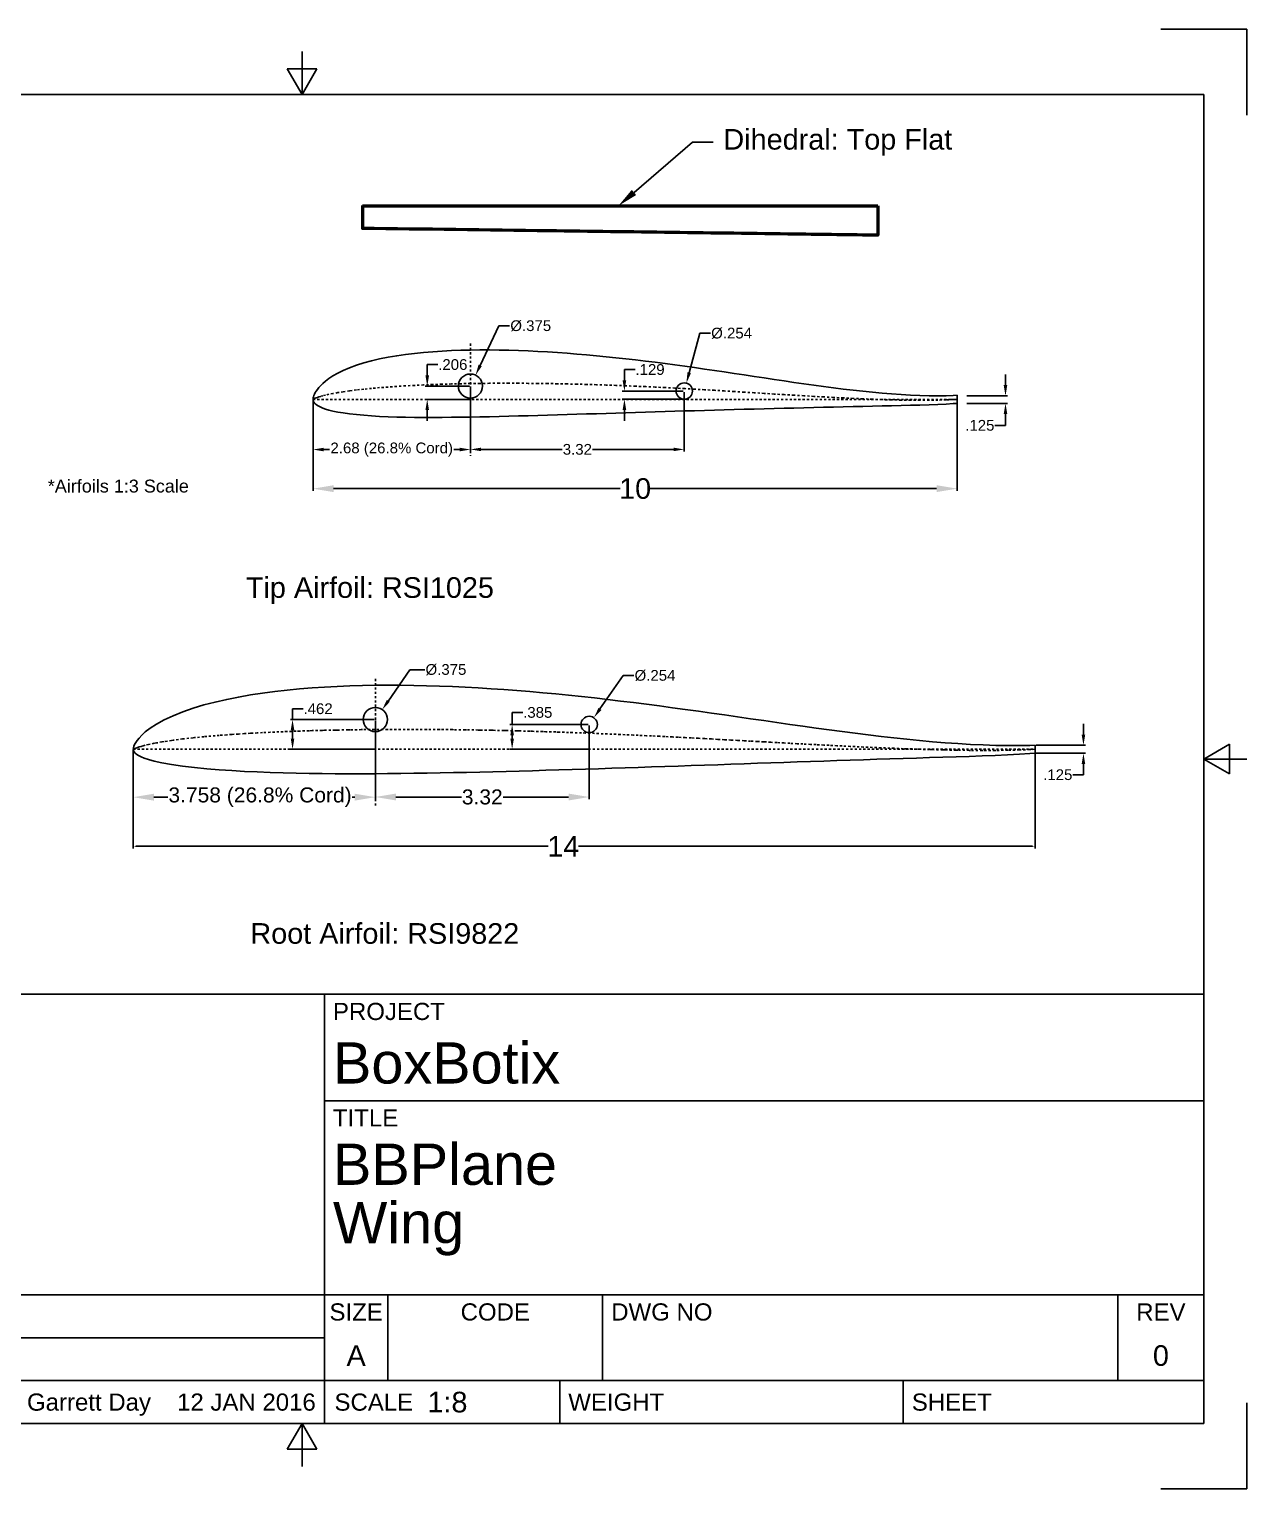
# Model space of a CAD drawing. Header units: inches. Extents: x 0 to 88, y 0 to 68.
# Drawn here: x 31.3 to 88, y 0 to 68 of the extents above; entities that cross this region are included whole.
import ezdxf
from ezdxf import colors
from ezdxf.entities.mleader import LeaderData, LeaderLine
from ezdxf.enums import TextEntityAlignment as Align
from ezdxf.math import Vec2, Vec3

# ---------------------------------------------------------------- set-up
doc = ezdxf.new("R2010")
doc.units = ezdxf.units.IN
doc.header["$MEASUREMENT"] = 0
doc.linetypes.add('DOT', pattern=[0.05, 0, -0.05])
for name, color, linetype in [('1', 7, 'DOT'), ('Border', 7, 'Continuous'), ('Titleblock', 7, 'Continuous')]:
    doc.layers.add(name, color=color, linetype=linetype)
doc.layers.add('MD_Visible', color=7, linetype='Continuous', lineweight=50)
doc.styles.add('FusionTitle', font='ARIALUNI.TTF')
doc.styles.get("Standard").update_dxf_attribs({"font": 'arial.ttf'})
doc.dimstyles.get("Standard").update_dxf_attribs({"dimtxt": 0.12, "dimasz": 0.12, "dimexe": 0.1, "dimexo": 0.05, "dimgap": 0.06, "dimtad": 0, "dimtih": 1, "dimtoh": 1, "dimdsep": 46, "dimtxsty": 'Standard', "dimcen": 0, "dimclrd": 256, "dimclre": 256, "dimclrt": 256, "dimazin": 3, "dimtp": 0.01, "dimtm": 0.01, "dimtfac": 1, "dimtofl": 0, "dimtmove": 0, "dimatfit": 3, "dimfxl": 1, "dimtolj": 1, "dimarcsym": 1})

# ---------------------------------------------------------------- blocks, each defined once
blk = doc.blocks.new('CustomObjectsInViewport5_0')
at = {"layer": 'MD_Visible'}
for points, knots in [([(46.819, 59.766), (48.094, 59.766), (49.369, 59.767), (54.469, 59.768), (58.294, 59.769), (65.018, 59.772), (67.919, 59.773), (70.819, 59.774)], [0, 0, 0, 0, 10, 10, 40.000009, 40.000009, 62.758806, 62.758806, 62.758806, 62.758806]), ([(46.819, 59.766), (46.819, 59.766), (46.819, 59.766), (46.819, 59.765), (46.819, 59.761), (46.819, 59.756), (46.819, 59.749), (46.819, 59.74), (46.819, 59.729), (46.819, 59.715), (46.819, 59.699), (46.819, 59.68), (46.819, 59.658), (46.819, 59.633), (46.819, 59.605), (46.819, 59.573), (46.819, 59.538), (46.819, 59.501), (46.819, 59.461), (46.819, 59.42), (46.819, 59.379), (46.819, 59.34), (46.819, 59.302), (46.819, 59.268), (46.819, 59.235), (46.819, 59.206), (46.819, 59.178), (46.819, 59.153), (46.819, 59.129), (46.819, 59.108), (46.819, 59.087), (46.819, 59.068), (46.819, 59.05), (46.819, 59.033), (46.819, 59.027), (46.819, 59.016), (46.819, 58.999), (46.819, 58.983), (46.819, 58.967), (46.819, 58.952), (46.819, 58.937), (46.819, 58.922), (46.819, 58.907), (46.819, 58.893), (46.819, 58.877), (46.819, 58.862), (46.819, 58.845), (46.819, 58.828), (46.819, 58.811), (46.819, 58.794), (46.819, 58.778), (46.819, 58.764), (46.819, 58.752), (46.819, 58.742), (46.819, 58.735), (46.819, 58.729), (46.819, 58.725), (46.819, 58.722), (46.819, 58.72), (46.819, 58.72), (46.819, 58.72), (46.819, 58.72)], [209.619774, 209.619774, 209.619774, 209.619774, 210, 211, 212, 213, 214, 215, 216, 217, 218, 219, 220, 221, 222, 223, 224, 225, 226, 227, 228, 229, 230, 231, 232, 233, 234, 235, 236, 237, 238, 239, 240, 241, 242, 243, 244, 245, 246, 247, 248, 249, 250, 251, 252, 253, 254, 255, 256, 257, 258, 259, 260, 261, 262, 263, 264, 265, 266, 267, 267.081569, 267.081569, 267.081569, 267.081569]), ([(70.819, 59.774), (70.819, 59.774), (70.819, 59.774), (70.819, 59.773), (70.819, 59.77), (70.819, 59.764), (70.819, 59.757), (70.819, 59.746), (70.819, 59.734), (70.819, 59.718), (70.819, 59.699), (70.819, 59.678), (70.819, 59.653), (70.819, 59.624), (70.819, 59.592), (70.819, 59.555), (70.819, 59.514), (70.819, 59.468), (70.819, 59.417), (70.819, 59.361), (70.819, 59.3), (70.819, 59.236), (70.819, 59.17), (70.819, 59.106), (70.819, 59.049), (70.819, 58.999), (70.819, 58.955), (70.819, 58.917), (70.819, 58.884), (70.819, 58.855), (70.819, 58.828), (70.819, 58.804), (70.819, 58.781), (70.819, 58.78), (70.819, 58.76), (70.819, 58.738), (70.819, 58.718), (70.819, 58.7), (70.819, 58.681), (70.819, 58.662), (70.819, 58.643), (70.819, 58.621), (70.819, 58.597), (70.819, 58.571), (70.819, 58.544), (70.819, 58.519), (70.819, 58.497), (70.819, 58.478), (70.819, 58.462), (70.819, 58.449), (70.819, 58.437), (70.819, 58.428), (70.819, 58.42), (70.819, 58.414), (70.819, 58.409), (70.819, 58.406), (70.819, 58.403), (70.819, 58.401), (70.819, 58.401), (70.819, 58.401), (70.819, 58.401)], [212.911535, 212.911535, 212.911535, 212.911535, 213, 214, 215, 216, 217, 218, 219, 220, 221, 222, 223, 224, 225, 226, 227, 228, 229, 230, 231, 232, 233, 234, 235, 236, 237, 238, 239, 240, 241, 242, 243, 244, 245, 246, 247, 248, 249, 250, 251, 252, 253, 254, 255, 256, 257, 258, 259, 260, 261, 262, 263, 264, 265, 266, 267, 268, 269, 269.519259, 269.519259, 269.519259, 269.519259]), ([(70.819, 58.401), (69.542, 58.418), (68.265, 58.435), (63.156, 58.503), (59.325, 58.554), (52.603, 58.643), (49.711, 58.682), (46.819, 58.72)], [0, 0, 0, 0, 10, 10, 40.000003, 40.000003, 62.651588, 62.651588, 62.651588, 62.651588])]:
    blk.add_open_spline(points, degree=3, knots=knots, dxfattribs=at)
blk = doc.blocks.new('ANSI_A(H)_SHEET')
at = {"layer": 'Border'}
for p, q in [((11, 8.5), (10.5, 8.5)), ((11, 8), (11, 8.5)), ((5.5, 8.12), (5.5, 8.37)), ((5.5866, 8.27), (5.4134, 8.27)), ((5.5, 8.12), (5.4134, 8.27)), ((5.5, 8.12), (5.5866, 8.27)), ((10.75, 8.12), (0.25, 8.12)), ((10.75, 0.38), (10.75, 8.12)), ((10.75, 4.25), (10.9, 4.3366)), ((10.9, 4.3366), (10.9, 4.1634)), ((10.75, 4.25), (11, 4.25)), ((10.75, 4.25), (10.9, 4.1634)), ((11, 0), (11, 0.5)), ((0.25, 0.38), (10.75, 0.38)), ((5.5, 0.38), (5.4134, 0.23)), ((5.5, 0.38), (5.5, 0.13)), ((5.5, 0.38), (5.5866, 0.23)), ((5.5866, 0.23), (5.4134, 0.23)), ((10.5, 0), (11, 0))]:
    blk.add_line(p, q, dxfattribs=at)
blk = doc.blocks.new('ANSI_TITLEBLOCK')
at = {"layer": 'Border'}
for p, q in [((0, 2.5), (-7.74, 2.5)), ((-7.74, 2.5), (-7.74, 0)), ((-5.12, 0), (-5.12, 2.5)), ((0, 0), (0, 2.5)), ((-5.12, 1.88), (0, 1.88)), ((-7.74, 0.75), (0, 0.75)), ((-4.75, 0.25), (-4.75, 0.75)), ((-3.5, 0.25), (-3.5, 0.75)), ((-0.5, 0.25), (-0.5, 0.75)), ((-7.74, 0.5), (-5.12, 0.5)), ((-7.74, 0.25), (0, 0.25)), ((-3.75, 0), (-3.75, 0.25)), ((-1.75, 0), (-1.75, 0.25)), ((-7.74, 0), (0, 0))]:
    blk.add_line(p, q, dxfattribs=at)
at = {"layer": 'Border', "style": 'FusionTitle'}
for s, p in [('PROJECT', (-5.07, 2.45)), ('TITLE', (-5.07, 1.83)), ('DWG NO', (-3.45, 0.7))]:
    blk.add_text(s, height=0.1, dxfattribs=at).set_placement(p, align=Align.TOP_LEFT)
for s, p in [('SIZE', (-4.935, 0.7)), ('CODE', (-4.125, 0.7)), ('REV', (-0.25, 0.7))]:
    blk.add_text(s, height=0.1, dxfattribs=at).set_placement(p, align=Align.TOP_CENTER)
for s, p in [('APPROVED', (-7.69, 0.625)), ('CHECKED', (-7.69, 0.375)), ('DRAWN', (-7.69, 0.125)), ('SCALE', (-5.061, 0.125)), ('WEIGHT', (-3.7, 0.125)), ('SHEET', (-1.7, 0.125))]:
    blk.add_text(s, height=0.1, dxfattribs=at).set_placement(p, align=Align.MIDDLE_LEFT)
blk.add_attdef('PROJECT', (-5.07, 1.98), '', height=0.24, dxfattribs=at)
for tag, height, p in [('TITLE_1', 0.24, (-5.07, 1.63)), ('TITLE_2', 0.24, (-5.07, 1.29)), ('TITLE_3', 0.12, (-5.07, 0.95))]:
    blk.add_attdef(tag, text='', height=height, dxfattribs=at).set_placement(p, align=Align.TOP_LEFT)
for tag, height, p in [('APPROVED_BY', 0.1, (-6.8512, 0.625)), ('CHECKED_BY', 0.1, (-6.8512, 0.375)), ('DRAWN_BY', 0.1, (-6.8512, 0.125)), ('SCALE', 0.12, (-4.52, 0.125)), ('WEIGHT', 0.12, (-3.1, 0.125)), ('SHEET', 0.12, (-1.15, 0.125))]:
    blk.add_attdef(tag, text='', height=height, dxfattribs=at).set_placement(p, align=Align.MIDDLE_LEFT)
for tag, p in [('APPROVED_DATE', (-5.17, 0.625)), ('CHECKED_DATE', (-5.17, 0.375)), ('DRAWN_DATE', (-5.17, 0.125))]:
    blk.add_attdef(tag, text='', height=0.1, dxfattribs=at).set_placement(p, align=Align.MIDDLE_RIGHT)
for tag, p in [('SIZE', (-4.935, 0.3)), ('CODE', (-4.125, 0.3)), ('REV', (-0.25, 0.3))]:
    blk.add_attdef(tag, text='', height=0.12, dxfattribs=at).set_placement(p, align=Align.BOTTOM_CENTER)
blk.add_attdef('DWG_NO', text='', height=0.12, dxfattribs=at).set_placement((-3.45, 0.3), align=Align.BOTTOM_LEFT)
blk = doc.blocks.new('*D13')
at = {"lineweight": -2, "transparency": 16777216}
for p, q in [((44.512, 50.706), (44.512, 46.495)), ((74.512, 50.706), (74.512, 46.495)), ((45.472, 46.595), (58.811, 46.595)), ((73.552, 46.595), (60.213, 46.595))]:
    blk.add_line(p, q, dxfattribs=at)
at = {"transparency": 16777216}
for points in [[(45.472, 46.755), (45.472, 46.435), (44.512, 46.595)], [(73.552, 46.755), (73.552, 46.435), (74.512, 46.595)]]:
    blk.add_solid(points, dxfattribs=at)
at = {"layer": 'Defpoints', "color": 0, "transparency": 16777216}
for p in [(44.512, 50.756), (74.512, 50.756), (74.512, 46.595)]:
    blk.add_point(p, dxfattribs=at)
at = {"transparency": 16777216, "insert": (59.512, 46.595), "char_height": 0.96, "attachment_point": 5}
blk.add_mtext('\\A1;10', dxfattribs=at)
blk = doc.blocks.new('*D14')
at = {"lineweight": -2, "transparency": 16777216}
for p, q in [((36.14, 34.406), (36.14, 29.836)), ((78.14, 34.403), (78.14, 29.836)), ((36.26, 29.936), (55.468, 29.936)), ((78.02, 29.936), (56.869, 29.936))]:
    blk.add_line(p, q, dxfattribs=at)
at = {"transparency": 16777216}
for points in [[(36.26, 29.956), (36.26, 29.916), (36.14, 29.936)], [(78.02, 29.956), (78.02, 29.916), (78.14, 29.936)]]:
    blk.add_solid(points, dxfattribs=at)
at = {"layer": 'Defpoints', "color": 0, "transparency": 16777216}
for p in [(36.14, 34.456), (78.14, 34.453), (78.14, 29.936)]:
    blk.add_point(p, dxfattribs=at)
at = {"transparency": 16777216, "insert": (56.169, 29.936), "char_height": 0.96, "attachment_point": 5}
blk.add_mtext('\\A1;14', dxfattribs=at)
blk = doc.blocks.new('*D15')
at = {"lineweight": -2, "transparency": 16777216}
for p, q in [((47.414, 35.789), (47.414, 32.121)), ((36.14, 34.403), (36.14, 32.121)), ((37.1, 32.221), (37.755, 32.221)), ((46.454, 32.221), (46.333, 32.221))]:
    blk.add_line(p, q, dxfattribs=at)
at = {"transparency": 16777216}
for points in [[(37.1, 32.381), (37.1, 32.061), (36.14, 32.221)], [(46.454, 32.381), (46.454, 32.061), (47.414, 32.221)]]:
    blk.add_solid(points, dxfattribs=at)
at = {"layer": 'Defpoints', "color": 0, "transparency": 16777216}
for p in [(47.414, 35.839), (36.14, 34.453), (47.414, 32.221)]:
    blk.add_point(p, dxfattribs=at)
at = {"transparency": 16777216, "insert": (42.044, 32.221), "char_height": 0.7, "attachment_point": 5}
blk.add_mtext('\\A1;3.758 (26.8% Cord)', dxfattribs=at)
blk = doc.blocks.new('*D16')
at = {"lineweight": -2, "transparency": 16777216}
for p, q in [((47.414, 35.739), (47.414, 32.129)), ((57.374, 35.558), (57.374, 32.129)), ((48.374, 32.229), (51.429, 32.229)), ((56.414, 32.229), (53.36, 32.229))]:
    blk.add_line(p, q, dxfattribs=at)
at = {"transparency": 16777216}
for points in [[(48.374, 32.389), (48.374, 32.069), (47.414, 32.229)], [(56.414, 32.389), (56.414, 32.069), (57.374, 32.229)]]:
    blk.add_solid(points, dxfattribs=at)
at = {"layer": 'Defpoints', "color": 0, "transparency": 16777216}
for p in [(47.414, 35.789), (57.374, 35.608), (57.374, 32.229)]:
    blk.add_point(p, dxfattribs=at)
at = {"transparency": 16777216, "insert": (52.394, 32.229), "char_height": 0.7, "attachment_point": 5}
blk.add_mtext('\\A1;3.32', dxfattribs=at)
blk = doc.blocks.new('*D17')
at = {"lineweight": -2, "transparency": 16777216}
for p, q in [((43.558, 35.839), (43.558, 36.339)), ((43.558, 36.339), (44.058, 36.339)), ((47.364, 35.839), (43.458, 35.839)), ((43.558, 34.953), (43.558, 35.339)), ((47.364, 34.453), (43.458, 34.453))]:
    blk.add_line(p, q, dxfattribs=at)
at = {"transparency": 16777216}
for points in [[(43.475, 35.339), (43.641, 35.339), (43.558, 35.839)], [(43.475, 34.953), (43.641, 34.953), (43.558, 34.453)]]:
    blk.add_solid(points, dxfattribs=at)
at = {"layer": 'Defpoints', "color": 0, "transparency": 16777216}
for p in [(43.558, 35.839), (47.414, 35.839), (47.414, 34.453)]:
    blk.add_point(p, dxfattribs=at)
at = {"transparency": 16777216, "insert": (44.747, 36.339), "char_height": 0.5, "attachment_point": 5}
blk.add_mtext('\\A1;.462', dxfattribs=at)
blk = doc.blocks.new('*D18')
at = {"lineweight": -2, "transparency": 16777216}
for p, q in [((53.785, 35.608), (53.785, 36.166)), ((53.785, 36.166), (54.285, 36.166)), ((57.324, 35.608), (53.685, 35.608)), ((53.785, 34.953), (53.785, 35.108)), ((57.324, 34.453), (53.685, 34.453))]:
    blk.add_line(p, q, dxfattribs=at)
at = {"transparency": 16777216}
for points in [[(53.702, 35.108), (53.869, 35.108), (53.785, 35.608)], [(53.702, 34.953), (53.869, 34.953), (53.785, 34.453)]]:
    blk.add_solid(points, dxfattribs=at)
at = {"layer": 'Defpoints', "color": 0, "transparency": 16777216}
for p in [(57.374, 35.608), (53.785, 34.453), (57.374, 34.453)]:
    blk.add_point(p, dxfattribs=at)
at = {"transparency": 16777216, "insert": (54.979, 36.166), "char_height": 0.5, "attachment_point": 5}
blk.add_mtext('\\A1;.385', dxfattribs=at)
blk = doc.blocks.new('*D19')
at = {"lineweight": -2, "transparency": 16777216}
for p, q in [((49.025, 38.161), (48.02, 36.712)), ((49.72, 38.161), (49.025, 38.161))]:
    blk.add_line(p, q, dxfattribs=at)
at = {"transparency": 16777216}
blk.add_solid([(47.952, 36.76), (48.089, 36.665), (47.735, 36.302)], dxfattribs=at)
at = {"layer": 'Defpoints', "color": 0, "transparency": 16777216}
for p in [(47.735, 36.302), (47.094, 35.377)]:
    blk.add_point(p, dxfattribs=at)
at = {"transparency": 16777216, "insert": (50.703, 38.161), "char_height": 0.5, "attachment_point": 5}
blk.add_mtext('\\A1;%%C.375', dxfattribs=at)
blk = doc.blocks.new('*D20')
at = {"lineweight": -2, "transparency": 16777216}
for p, q in [((58.959, 37.887), (57.877, 36.331)), ((59.459, 37.887), (58.959, 37.887))]:
    blk.add_line(p, q, dxfattribs=at)
at = {"transparency": 16777216}
blk.add_solid([(57.809, 36.379), (57.946, 36.284), (57.592, 35.921)], dxfattribs=at)
at = {"layer": 'Defpoints', "color": 0, "transparency": 16777216}
for p in [(57.592, 35.921), (57.157, 35.295)]:
    blk.add_point(p, dxfattribs=at)
at = {"transparency": 16777216, "insert": (60.439, 37.887), "char_height": 0.5, "attachment_point": 5}
blk.add_mtext('\\A1;%%C.254', dxfattribs=at)
blk = doc.blocks.new('*D21')
at = {"lineweight": -2, "transparency": 16777216}
for p, q in [((49.831, 51.874), (49.831, 52.374)), ((49.831, 52.374), (50.331, 52.374)), ((51.792, 51.374), (49.731, 51.374)), ((51.792, 50.756), (49.731, 50.756)), ((49.831, 50.256), (49.831, 49.756))]:
    blk.add_line(p, q, dxfattribs=at)
at = {"transparency": 16777216}
for points in [[(49.748, 51.874), (49.915, 51.874), (49.831, 51.374)], [(49.748, 50.256), (49.915, 50.256), (49.831, 50.756)]]:
    blk.add_solid(points, dxfattribs=at)
at = {"layer": 'Defpoints', "color": 0, "transparency": 16777216}
for p in [(49.831, 51.374), (51.842, 51.374), (51.842, 50.756)]:
    blk.add_point(p, dxfattribs=at)
at = {"transparency": 16777216, "insert": (51.023, 52.374), "char_height": 0.5, "attachment_point": 5}
blk.add_mtext('\\A1;.206', dxfattribs=at)
blk = doc.blocks.new('*D22')
at = {"lineweight": -2, "transparency": 16777216}
for p, q in [((51.842, 51.324), (51.842, 48.317)), ((44.512, 50.706), (44.512, 48.317)), ((45.012, 48.417), (45.286, 48.417)), ((51.342, 48.417), (51.068, 48.417))]:
    blk.add_line(p, q, dxfattribs=at)
at = {"transparency": 16777216}
for points in [[(45.012, 48.501), (45.012, 48.334), (44.512, 48.417)], [(51.342, 48.501), (51.342, 48.334), (51.842, 48.417)]]:
    blk.add_solid(points, dxfattribs=at)
at = {"layer": 'Defpoints', "color": 0, "transparency": 16777216}
for p in [(51.842, 51.374), (44.512, 50.756), (51.842, 48.417)]:
    blk.add_point(p, dxfattribs=at)
at = {"transparency": 16777216, "insert": (48.177, 48.417), "char_height": 0.5, "attachment_point": 5}
blk.add_mtext('\\A1;2.68 (26.8% Cord)', dxfattribs=at)
blk = doc.blocks.new('*D23')
at = {"lineweight": -2, "transparency": 16777216}
for p, q in [((59.014, 51.643), (59.014, 52.143)), ((59.014, 52.143), (59.514, 52.143)), ((61.752, 51.143), (58.914, 51.143)), ((61.752, 50.762), (58.914, 50.762)), ((59.014, 50.262), (59.014, 49.762))]:
    blk.add_line(p, q, dxfattribs=at)
at = {"transparency": 16777216}
for points in [[(58.931, 51.643), (59.098, 51.643), (59.014, 51.143)], [(58.931, 50.262), (59.098, 50.262), (59.014, 50.762)]]:
    blk.add_solid(points, dxfattribs=at)
at = {"layer": 'Defpoints', "color": 0, "transparency": 16777216}
for p in [(61.802, 51.143), (59.014, 50.762), (61.802, 50.762)]:
    blk.add_point(p, dxfattribs=at)
at = {"transparency": 16777216, "insert": (60.207, 52.143), "char_height": 0.5, "attachment_point": 5}
blk.add_mtext('\\A1;.129', dxfattribs=at)
blk = doc.blocks.new('*D24')
at = {"lineweight": -2, "transparency": 16777216}
for p, q in [((51.842, 51.324), (51.842, 48.323)), ((61.802, 51.093), (61.802, 48.323)), ((52.342, 48.423), (56.115, 48.423)), ((61.302, 48.423), (57.529, 48.423))]:
    blk.add_line(p, q, dxfattribs=at)
at = {"transparency": 16777216}
for points in [[(52.342, 48.506), (52.342, 48.339), (51.842, 48.423)], [(61.302, 48.506), (61.302, 48.339), (61.802, 48.423)]]:
    blk.add_solid(points, dxfattribs=at)
at = {"layer": 'Defpoints', "color": 0, "transparency": 16777216}
for p in [(51.842, 51.374), (61.802, 51.143), (61.802, 48.423)]:
    blk.add_point(p, dxfattribs=at)
at = {"transparency": 16777216, "insert": (56.822, 48.423), "char_height": 0.5, "attachment_point": 5}
blk.add_mtext('\\A1;3.32', dxfattribs=at)
blk = doc.blocks.new('*D25')
at = {"lineweight": -2, "transparency": 16777216}
for p, q in [((53.169, 54.178), (52.297, 52.335)), ((53.669, 54.178), (53.169, 54.178))]:
    blk.add_line(p, q, dxfattribs=at)
at = {"transparency": 16777216}
blk.add_solid([(52.221, 52.37), (52.372, 52.299), (52.083, 51.883)], dxfattribs=at)
at = {"layer": 'Defpoints', "color": 0, "transparency": 16777216}
for p in [(52.083, 51.883), (51.601, 50.866)]:
    blk.add_point(p, dxfattribs=at)
at = {"transparency": 16777216, "insert": (54.652, 54.178), "char_height": 0.5, "attachment_point": 5}
blk.add_mtext('\\A1;%%C.375', dxfattribs=at)
blk = doc.blocks.new('*D26')
at = {"lineweight": -2, "transparency": 16777216}
for p, q in [((62.526, 53.832), (62.031, 51.994)), ((63.026, 53.832), (62.526, 53.832))]:
    blk.add_line(p, q, dxfattribs=at)
at = {"transparency": 16777216}
blk.add_solid([(61.951, 52.015), (62.111, 51.972), (61.901, 51.511)], dxfattribs=at)
at = {"layer": 'Defpoints', "color": 0, "transparency": 16777216}
for p in [(61.901, 51.511), (61.703, 50.775)]:
    blk.add_point(p, dxfattribs=at)
at = {"transparency": 16777216, "insert": (64.006, 53.832), "char_height": 0.5, "attachment_point": 5}
blk.add_mtext('\\A1;%%C.254', dxfattribs=at)
blk = doc.blocks.new('*D27')
at = {"lineweight": -2, "transparency": 16777216}
for p, q in [((76.762, 51.417), (76.762, 51.917)), ((74.968, 50.917), (76.862, 50.917)), ((74.968, 50.568), (76.862, 50.568)), ((76.762, 50.068), (76.762, 49.542)), ((76.762, 49.542), (76.262, 49.542))]:
    blk.add_line(p, q, dxfattribs=at)
at = {"transparency": 16777216}
for points in [[(76.679, 51.417), (76.845, 51.417), (76.762, 50.917)], [(76.679, 50.068), (76.845, 50.068), (76.762, 50.568)]]:
    blk.add_solid(points, dxfattribs=at)
at = {"layer": 'Defpoints', "color": 0, "transparency": 16777216}
for p in [(74.918, 50.917), (74.918, 50.568), (76.762, 50.568)]:
    blk.add_point(p, dxfattribs=at)
at = {"transparency": 16777216, "insert": (75.568, 49.542), "char_height": 0.5, "attachment_point": 5}
blk.add_mtext('\\A1;.125', dxfattribs=at)
blk = doc.blocks.new('*D28')
at = {"lineweight": -2, "transparency": 16777216}
for p, q in [((80.392, 35.141), (80.392, 35.641)), ((78.19, 34.641), (80.492, 34.641)), ((78.19, 34.266), (80.492, 34.266)), ((80.392, 33.766), (80.392, 33.266)), ((80.392, 33.266), (79.892, 33.266))]:
    blk.add_line(p, q, dxfattribs=at)
at = {"transparency": 16777216}
for points in [[(80.309, 35.141), (80.476, 35.141), (80.392, 34.641)], [(80.309, 33.766), (80.476, 33.766), (80.392, 34.266)]]:
    blk.add_solid(points, dxfattribs=at)
at = {"layer": 'Defpoints', "color": 0, "transparency": 16777216}
for p in [(78.14, 34.641), (78.14, 34.266), (80.392, 34.266)]:
    blk.add_point(p, dxfattribs=at)
at = {"transparency": 16777216, "insert": (79.198, 33.266), "char_height": 0.5, "attachment_point": 5}
blk.add_mtext('\\A1;.125', dxfattribs=at)

msp = doc.modelspace()

# ---------------------------------------------------------------- linework, layer by layer
msp.add_line((74.512, 50.943), (74.512, 50.568))
at = {"color": 7, "linetype": 'Continuous'}
msp.add_line((78.14, 34.641), (78.14, 34.266), dxfattribs=at)
at = {"color": 7}
for points in [[(74.512, 50.943), (74.324, 50.934), (73.995, 50.923), (73.618, 50.92), (73.208, 50.923), (72.78, 50.934), (72.344, 50.951), (71.903, 50.975), (71.46, 51.006), (71.015, 51.042), (70.567, 51.084), (70.116, 51.13), (69.663, 51.18), (69.208, 51.234), (68.751, 51.292), (68.293, 51.352), (67.834, 51.414), (67.373, 51.478), (66.912, 51.544), (66.449, 51.612), (65.985, 51.68), (65.521, 51.75), (65.056, 51.82), (64.591, 51.89), (64.127, 51.96), (63.664, 52.03), (63.202, 52.098), (62.741, 52.166), (62.281, 52.233), (61.822, 52.297), (61.364, 52.361), (60.906, 52.422), (60.448, 52.481), (59.991, 52.538), (59.534, 52.593), (59.078, 52.645), (58.622, 52.695), (58.166, 52.742), (57.71, 52.786), (57.254, 52.828), (56.799, 52.867), (56.345, 52.902), (55.891, 52.935), (55.437, 52.963), (54.984, 52.989), (54.532, 53.01), (54.08, 53.028), (53.63, 53.042), (53.181, 53.052), (52.733, 53.057), (52.287, 53.057), (51.842, 53.052), (51.4, 53.042), (50.96, 53.025), (50.523, 53.004), (50.09, 52.975), (49.661, 52.939), (49.237, 52.896), (48.819, 52.844), (48.408, 52.784), (48.006, 52.715), (47.614, 52.636), (47.236, 52.548), (46.874, 52.449), (46.531, 52.34), (46.213, 52.223), (45.923, 52.099), (45.665, 51.971), (45.442, 51.844), (45.255, 51.721), (45.099, 51.605), (44.972, 51.497), (44.869, 51.398), (44.785, 51.306), (44.717, 51.221), (44.663, 51.143), (44.619, 51.069), (44.582, 51.002), (44.554, 50.94), (44.534, 50.88), (44.52, 50.824), (44.513, 50.773), (44.512, 50.756)], [(74.512, 50.568), (74.324, 50.558), (73.995, 50.538), (73.618, 50.52), (73.208, 50.504), (72.78, 50.49), (72.344, 50.478), (71.903, 50.467), (71.46, 50.457), (71.015, 50.447), (70.567, 50.437), (70.116, 50.427), (69.663, 50.417), (69.208, 50.407), (68.751, 50.396), (68.293, 50.386), (67.834, 50.375), (67.373, 50.364), (66.912, 50.352), (66.449, 50.34), (65.985, 50.329), (65.521, 50.316), (65.056, 50.304), (64.591, 50.292), (64.127, 50.279), (63.664, 50.266), (63.202, 50.253), (62.741, 50.24), (62.281, 50.226), (61.822, 50.213), (61.364, 50.199), (60.906, 50.185), (60.448, 50.171), (59.991, 50.157), (59.534, 50.143), (59.078, 50.129), (58.622, 50.115), (58.166, 50.101), (57.71, 50.087), (57.254, 50.073), (56.799, 50.059), (56.345, 50.045), (55.891, 50.031), (55.437, 50.018), (54.984, 50.005), (54.532, 49.992), (54.08, 49.98), (53.63, 49.969), (53.181, 49.958), (52.733, 49.948), (52.287, 49.939), (51.842, 49.931), (51.4, 49.924), (50.96, 49.919), (50.523, 49.915), (50.09, 49.913), (49.661, 49.914), (49.237, 49.917), (48.819, 49.923), (48.408, 49.932), (48.006, 49.945), (47.614, 49.962), (47.236, 49.984), (46.874, 50.011), (46.531, 50.043), (46.213, 50.08), (45.923, 50.121), (45.665, 50.165), (45.442, 50.211), (45.255, 50.259), (45.099, 50.305), (44.972, 50.35), (44.869, 50.393), (44.785, 50.434), (44.717, 50.473), (44.663, 50.51), (44.619, 50.546), (44.582, 50.583), (44.554, 50.618), (44.534, 50.653), (44.52, 50.689), (44.513, 50.732), (44.512, 50.756)], [(78.14, 34.641), (77.889, 34.632), (77.421, 34.624), (76.883, 34.625), (76.31, 34.635), (75.724, 34.654), (75.135, 34.681), (74.544, 34.715), (73.952, 34.757), (73.358, 34.805), (72.763, 34.86), (72.165, 34.92), (71.565, 34.984), (70.964, 35.053), (70.361, 35.126), (69.756, 35.202), (69.151, 35.28), (68.545, 35.361), (67.938, 35.443), (67.331, 35.527), (66.722, 35.613), (66.113, 35.7), (65.502, 35.788), (64.892, 35.875), (64.282, 35.963), (63.673, 36.051), (63.065, 36.138), (62.458, 36.223), (61.851, 36.308), (61.246, 36.391), (60.641, 36.472), (60.036, 36.551), (59.432, 36.628), (58.828, 36.702), (58.225, 36.773), (57.622, 36.842), (57.018, 36.907), (56.416, 36.97), (55.813, 37.03), (55.21, 37.085), (54.608, 37.138), (54.006, 37.187), (53.404, 37.232), (52.802, 37.273), (52.201, 37.309), (51.601, 37.342), (51, 37.37), (50.401, 37.393), (49.802, 37.412), (49.203, 37.425), (48.606, 37.433), (48.01, 37.435), (47.414, 37.432), (46.821, 37.422), (46.229, 37.406), (45.639, 37.382), (45.051, 37.351), (44.465, 37.313), (43.883, 37.266), (43.304, 37.21), (42.729, 37.145), (42.159, 37.07), (41.595, 36.985), (41.039, 36.887), (40.491, 36.777), (39.954, 36.654), (39.431, 36.517), (38.926, 36.364), (38.443, 36.196), (37.991, 36.013), (37.579, 35.82), (37.221, 35.622), (36.928, 35.432), (36.701, 35.26), (36.534, 35.109), (36.411, 34.978), (36.322, 34.864), (36.254, 34.764), (36.204, 34.676), (36.17, 34.597), (36.149, 34.523), (36.14, 34.456), (36.14, 34.453)], [(78.14, 34.266), (77.888, 34.251), (77.411, 34.222), (76.862, 34.192), (76.275, 34.166), (75.676, 34.143), (75.068, 34.122), (74.457, 34.102), (73.844, 34.083), (73.229, 34.064), (72.613, 34.045), (71.997, 34.025), (71.381, 34.006), (70.764, 33.986), (70.147, 33.966), (69.53, 33.946), (68.913, 33.926), (68.297, 33.905), (67.68, 33.884), (67.063, 33.864), (66.446, 33.843), (65.829, 33.821), (65.212, 33.8), (64.595, 33.779), (63.978, 33.758), (63.361, 33.736), (62.744, 33.715), (62.128, 33.694), (61.511, 33.672), (60.894, 33.651), (60.278, 33.63), (59.661, 33.609), (59.045, 33.589), (58.429, 33.568), (57.813, 33.549), (57.197, 33.529), (56.581, 33.51), (55.965, 33.491), (55.349, 33.473), (54.734, 33.455), (54.119, 33.438), (53.504, 33.421), (52.889, 33.406), (52.274, 33.391), (51.66, 33.377), (51.047, 33.364), (50.433, 33.353), (49.82, 33.342), (49.207, 33.333), (48.595, 33.326), (47.983, 33.32), (47.372, 33.316), (46.761, 33.314), (46.151, 33.314), (45.542, 33.316), (44.934, 33.321), (44.328, 33.329), (43.723, 33.34), (43.119, 33.355), (42.518, 33.373), (41.918, 33.396), (41.322, 33.424), (40.729, 33.458), (40.142, 33.499), (39.561, 33.547), (38.991, 33.604), (38.44, 33.67), (37.925, 33.745), (37.477, 33.824), (37.119, 33.903), (36.851, 33.975), (36.653, 34.04), (36.505, 34.099), (36.39, 34.156), (36.3, 34.211), (36.229, 34.267), (36.178, 34.327), (36.148, 34.391), (36.14, 34.453)]]:
    msp.add_lwpolyline(points, dxfattribs=at)
for centre, radius in [((51.842, 51.374), 0.562), ((61.802, 51.143), 0.381), ((47.414, 35.839), 0.562), ((57.374, 35.608), 0.381)]:
    msp.add_circle(centre, radius)
at = {"layer": '1', "color": 7, "linetype": 'DOT'}
for p, q in [((51.842, 53.352), (51.842, 48.131)), ((44.512, 50.756), (74.512, 50.756))]:
    msp.add_line(p, q, dxfattribs=at)
at = {"layer": '1', "color": 7}
for p, q in [((47.414, 37.732), (47.414, 31.828)), ((36.14, 34.453), (78.14, 34.453))]:
    msp.add_line(p, q, dxfattribs=at)
at = {"layer": '1', "color": 7, "linetype": 'DOT'}
msp.add_lwpolyline([(74.512, 50.756), (74.324, 50.746), (73.995, 50.731), (73.618, 50.72), (73.208, 50.713), (72.78, 50.712), (72.344, 50.715), (71.903, 50.721), (71.46, 50.731), (71.015, 50.745), (70.567, 50.76), (70.116, 50.778), (69.663, 50.799), (69.208, 50.821), (68.751, 50.844), (68.293, 50.869), (67.834, 50.894), (67.373, 50.921), (66.912, 50.948), (66.449, 50.976), (65.985, 51.004), (65.521, 51.033), (65.056, 51.062), (64.591, 51.091), (64.127, 51.12), (63.664, 51.148), (63.202, 51.176), (62.741, 51.203), (62.281, 51.229), (61.822, 51.255), (61.364, 51.28), (60.906, 51.303), (60.448, 51.326), (59.991, 51.348), (59.534, 51.368), (59.078, 51.387), (58.622, 51.405), (58.166, 51.421), (57.71, 51.437), (57.254, 51.45), (56.799, 51.463), (56.345, 51.474), (55.891, 51.483), (55.437, 51.491), (54.984, 51.497), (54.532, 51.501), (54.08, 51.504), (53.63, 51.506), (53.181, 51.505), (52.733, 51.502), (52.287, 51.498), (51.842, 51.492), (51.4, 51.483), (50.96, 51.472), (50.523, 51.459), (50.09, 51.444), (49.661, 51.426), (49.237, 51.406), (48.819, 51.384), (48.408, 51.358), (48.006, 51.33), (47.614, 51.3), (47.236, 51.266), (46.874, 51.23), (46.531, 51.192), (46.213, 51.151), (45.923, 51.11), (45.665, 51.068), (45.442, 51.028), (45.255, 50.99), (45.099, 50.955), (44.972, 50.924), (44.869, 50.895), (44.785, 50.87), (44.717, 50.847), (44.663, 50.826), (44.619, 50.808), (44.582, 50.793), (44.554, 50.779), (44.534, 50.767), (44.512, 50.756)], dxfattribs=at)
at = {"layer": '1', "color": 7}
msp.add_lwpolyline([(78.14, 34.453), (77.889, 34.442), (77.888, 34.442), (77.421, 34.423), (77.411, 34.423), (76.883, 34.409), (76.862, 34.409), (76.31, 34.401), (76.275, 34.401), (75.724, 34.399), (75.676, 34.399), (75.135, 34.402), (75.068, 34.403), (74.544, 34.41), (74.457, 34.411), (73.952, 34.422), (73.844, 34.424), (73.358, 34.436), (73.229, 34.44), (72.763, 34.454), (72.613, 34.459), (72.165, 34.475), (71.997, 34.481), (71.565, 34.498), (71.381, 34.505), (70.964, 34.523), (70.764, 34.532), (70.361, 34.549), (70.147, 34.559), (69.756, 34.578), (69.53, 34.588), (69.151, 34.607), (68.913, 34.618), (68.545, 34.637), (68.297, 34.65), (67.938, 34.668), (67.68, 34.682), (67.331, 34.7), (67.063, 34.714), (66.722, 34.732), (66.446, 34.747), (66.113, 34.765), (65.829, 34.781), (65.502, 34.799), (65.212, 34.815), (64.892, 34.832), (64.595, 34.849), (64.282, 34.866), (63.978, 34.882), (63.673, 34.899), (63.361, 34.916), (63.065, 34.932), (62.744, 34.949), (62.458, 34.964), (62.128, 34.982), (61.851, 34.996), (61.511, 35.014), (61.246, 35.027), (60.894, 35.045), (60.641, 35.057), (60.278, 35.075), (60.036, 35.086), (59.661, 35.104), (59.432, 35.115), (59.045, 35.132), (58.828, 35.142), (58.429, 35.159), (58.225, 35.167), (57.813, 35.185), (57.622, 35.192), (57.197, 35.209), (57.018, 35.215), (56.581, 35.231), (56.416, 35.237), (55.965, 35.253), (55.813, 35.258), (55.349, 35.273), (55.21, 35.277), (54.734, 35.291), (54.608, 35.295), (54.119, 35.308), (54.006, 35.311), (53.504, 35.323), (53.404, 35.325), (52.889, 35.336), (52.802, 35.338), (52.274, 35.348), (52.201, 35.35), (51.66, 35.358), (51.601, 35.359), (51.047, 35.366), (51, 35.367), (50.433, 35.373), (50.401, 35.373), (49.82, 35.377), (49.802, 35.377), (49.207, 35.379), (49.203, 35.379), (48.606, 35.38), (48.595, 35.38), (48.01, 35.378), (47.983, 35.378), (47.414, 35.374), (47.372, 35.374), (46.821, 35.368), (46.761, 35.367), (46.229, 35.36), (46.151, 35.358), (45.639, 35.349), (45.542, 35.347), (45.051, 35.336), (44.934, 35.333), (44.465, 35.32), (44.328, 35.316), (43.883, 35.301), (43.723, 35.296), (43.304, 35.28), (43.119, 35.272), (42.729, 35.256), (42.518, 35.246), (42.159, 35.228), (41.918, 35.216), (41.595, 35.198), (41.322, 35.181), (41.039, 35.164), (40.729, 35.143), (40.491, 35.125), (40.142, 35.099), (39.954, 35.084), (39.561, 35.05), (39.431, 35.038), (38.991, 34.994), (38.926, 34.987), (38.443, 34.933), (38.44, 34.932), (37.991, 34.874), (37.925, 34.864), (37.579, 34.812), (37.477, 34.795), (37.221, 34.75), (37.119, 34.731), (36.928, 34.693), (36.851, 34.676), (36.701, 34.641), (36.653, 34.63), (36.534, 34.598), (36.505, 34.59), (36.411, 34.561), (36.39, 34.554), (36.322, 34.53), (36.3, 34.522), (36.254, 34.505), (36.229, 34.495), (36.204, 34.484), (36.178, 34.471), (36.14, 34.453)], dxfattribs=at)

# ---------------------------------------------------------------- block references
at = {"layer": 'Border', "xscale": 8, "yscale": 8, "zscale": 8}
msp.add_blockref('ANSI_A(H)_SHEET', (0, 0), dxfattribs=at)
at = {"layer": 'MD_Visible'}
msp.add_blockref('CustomObjectsInViewport5_0', (0, 0), dxfattribs=at)
at = {"layer": 'Titleblock', "xscale": 8, "yscale": 8, "zscale": 8}
msp.add_blockref('ANSI_TITLEBLOCK', (86, 3.04), dxfattribs=at).add_auto_attribs({'SCALE': '1:8', 'DRAWN_DATE': '12 JAN 2016', 'DRAWN_BY': 'Garrett Day', 'SIZE': 'A', 'REV': '0', 'PROJECT': 'BoxBotix', 'TITLE_2': 'Wing', 'TITLE_1': 'BBPlane'})

# ---------------------------------------------------------------- texts
at = {"attachment_point": 1}
for s, width, gutter_width, insert, char_height in [('*Airfoils 1:3 Scale', 7.81106, 1, (32.16, 47.015), 0.6), ('Tip Airfoil: RSI1025', 15.37489, 1, (41.386, 42.468), 0.96), ('Root Airfoil: RSI9822', 15.25828, 0.6, (41.596, 26.352), 0.96)]:
    msp.add_mtext_dynamic_manual_height_columns(s, width=width, gutter_width=gutter_width, heights=[0], dxfattribs=dict(at, insert=insert, char_height=char_height))

# ---------------------------------------------------------------- dimensions: what is measured, and where the dimension line sits
for p1, p2, text, picture, middle in [((51.601, 50.866), (52.083, 51.883), '%%C.375', '*D25', (54.652, 54.178)), ((61.703, 50.775), (61.901, 51.511), '%%C.254', '*D26', (64.006, 53.832)), ((47.094, 35.377), (47.735, 36.302), '%%C.375', '*D19', (50.703, 38.161)), ((57.157, 35.295), (57.592, 35.921), '%%C.254', '*D20', (60.439, 37.887))]:
    dim = msp.add_diameter_dim_2p(p1=p1, p2=p2, text=text, dimstyle='Standard', override={"dimtxt": 0.5, "dimasz": 0.5})
    dim.commit()
    dim.dimension.update_dxf_attribs({"geometry": picture, "text_midpoint": middle, "dimtype": 163})
for base, p1, p2, text, picture, middle in [((49.831, 51.374), (51.842, 50.756), (51.842, 51.374), '.206', '*D21', (51.023, 52.374)), ((59.014, 50.762), (61.802, 51.143), (61.802, 50.762), '.129', '*D23', (60.207, 52.143)), ((76.762, 50.568), (74.918, 50.917), (74.918, 50.568), '.125', '*D27', (75.568, 49.542)), ((43.558, 35.839), (47.414, 34.453), (47.414, 35.839), '.462', '*D17', (44.747, 36.339)), ((53.785, 34.453), (57.374, 35.608), (57.374, 34.453), '.385', '*D18', (54.979, 36.166)), ((80.392, 34.266), (78.14, 34.641), (78.14, 34.266), '.125', '*D28', (79.198, 33.266))]:
    dim = msp.add_linear_dim(base=base, p1=p1, p2=p2, angle=90, text=text, dimstyle='Standard', override={"dimtxt": 0.5, "dimasz": 0.5})
    dim.commit()
    dim.dimension.update_dxf_attribs({"geometry": picture, "text_midpoint": middle, "dimtype": 160})
for base, p1, p2, text, override, picture, middle in [((51.842, 48.417), (44.512, 50.756), (51.842, 51.374), '2.68 (26.8% Cord)', {"dimtxt": 0.5, "dimasz": 0.5}, '*D22', (48.177, 48.417)), ((61.802, 48.423), (51.842, 51.374), (61.802, 51.143), '3.32', {"dimtxt": 0.5, "dimasz": 0.5}, '*D24', (56.822, 48.423)), ((57.374, 32.229), (47.414, 35.789), (57.374, 35.608), '3.32', {"dimtxt": 0.7, "dimasz": 0.96}, '*D16', (52.394, 32.229))]:
    dim = msp.add_linear_dim(base=base, p1=p1, p2=p2, text=text, dimstyle='Standard', override=override)
    dim.commit()
    dim.dimension.update_dxf_attribs({"geometry": picture, "text_midpoint": middle})
for base, p1, p2, text, override, picture, middle in [((74.512, 46.595), (44.512, 50.756), (74.512, 50.756), '10', {"dimtxt": 0.96, "dimasz": 0.96}, '*D13', (59.512, 46.595)), ((47.414, 32.221), (36.14, 34.453), (47.414, 35.839), '3.758 (26.8% Cord)', {"dimtxt": 0.7, "dimasz": 0.96}, '*D15', (42.044, 32.221)), ((78.14, 29.936), (36.14, 34.456), (78.14, 34.453), '14', {"dimtxt": 0.96}, '*D14', (56.169, 29.936))]:
    dim = msp.add_linear_dim(base=base, p1=p1, p2=p2, text=text, dimstyle='Standard', override=override)
    dim.commit()
    dim.dimension.update_dxf_attribs({"geometry": picture, "text_midpoint": middle, "dimtype": 160})

# ---------------------------------------------------------------- leaders
ml = msp.add_multileader_mtext('Standard')
ml.set_content('Dihedral: Top Flat', color=256)
ml.set_leader_properties()
ml.build(insert=Vec2(0, 0))
ml.multileader.update_dxf_attribs({"dogleg_length": 0.12, "arrow_head_size": 0.96})
ctx = ml.context
ctx.base_point, ctx.char_height, ctx.arrow_head_size, ctx.landing_gap_size, ctx.plane_origin = Vec3(63.146, 62.737), 0.96, 0.96, 0.48, Vec3(53.052, 59.768)
notes = []
notes.append((ctx, [(1, (1, 1, 0), (62.186, 62.737), (1, 0), 0.96, [(0, [(58.733, 59.769)], 0, [])])]))
ctx.mtext.insert, ctx.mtext.flow_direction = Vec3(63.626, 63.35), 5
for ctx, leaders in notes:
    for number, flags, end, landing, length, lines in leaders:
        leader = LeaderData()
        leader.index, (leader.has_last_leader_line, leader.has_dogleg_vector, leader.attachment_direction) = number, flags
        leader.last_leader_point, leader.dogleg_vector, leader.dogleg_length = Vec3(end), Vec3(landing), length
        for number, points, colour, breaks in lines:
            line = LeaderLine()
            line.index, line.vertices, line.color, line.breaks = number, Vec3.list(points), colors.encode_raw_color(colour), breaks
            leader.lines.append(line)
        ctx.leaders.append(leader)

doc.saveas('drawing.dxf')
